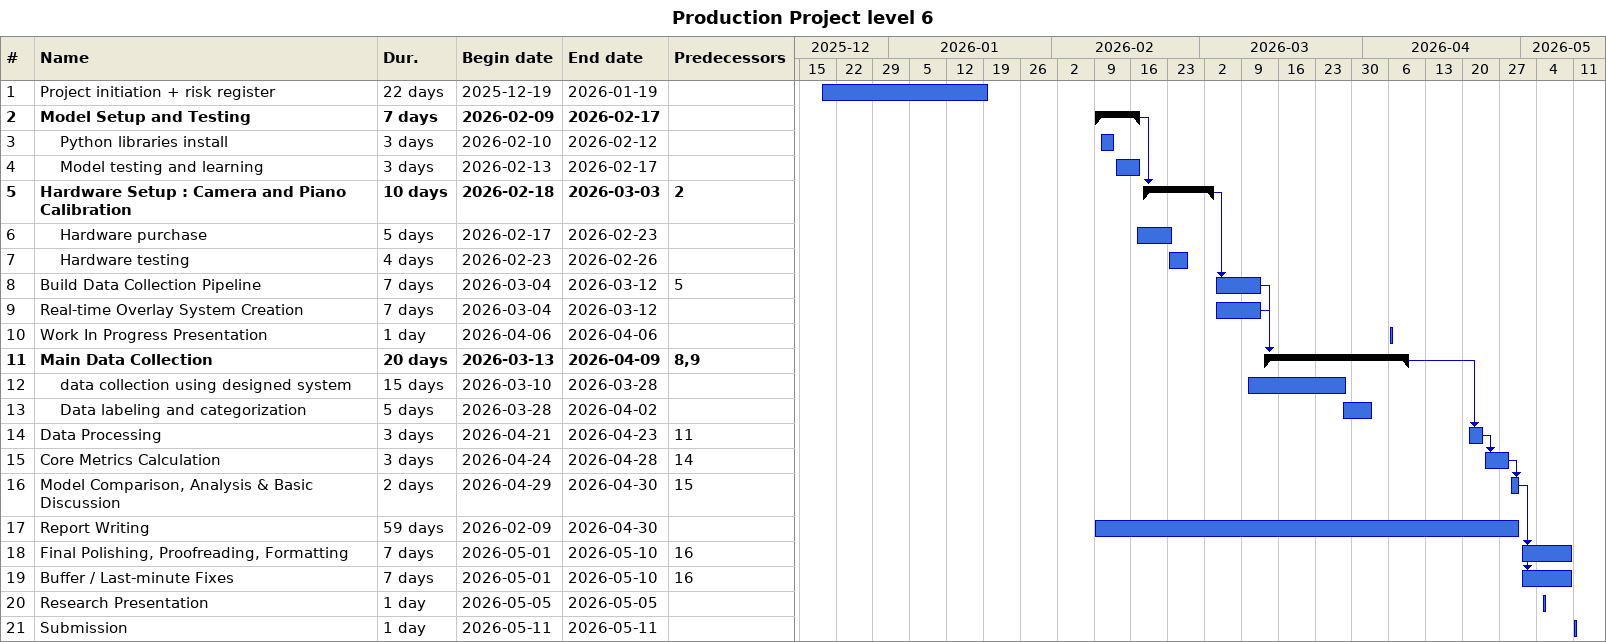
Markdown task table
Production Project level 6

| ID | Level | Task | Duration | Start | Finish | Predecessors |
|---|---|---|---|---|---|---|
| 1 | 1 | Project initiation + risk register | 22d | 2025-12-19 | 2026-01-19 |  |
| 2 | 1 | **Model Setup and Testing** | 7d | 2026-02-09 | 2026-02-17 |  |
| 3 | 2 | Python libraries install | 3d | 2026-02-10 | 2026-02-12 |  |
| 4 | 2 | Model testing and learning | 3d | 2026-02-13 | 2026-02-17 |  |
| 5 | 1 | **Hardware Setup : Camera and Piano Calibration** | 10d | 2026-02-18 | 2026-03-03 | 2 |
| 6 | 2 | Hardware purchase | 5d | 2026-02-17 | 2026-02-23 |  |
| 7 | 2 | Hardware testing | 4d | 2026-02-23 | 2026-02-26 |  |
| 8 | 1 | Build Data Collection Pipeline | 7d | 2026-03-04 | 2026-03-12 | 5 |
| 9 | 1 | Real-time Overlay System Creation | 7d | 2026-03-04 | 2026-03-12 |  |
| 10 | 1 | Work In Progress Presentation | 1d | 2026-04-06 | 2026-04-06 |  |
| 11 | 1 | **Main Data Collection** | 20d | 2026-03-13 | 2026-04-09 | 8, 9 |
| 12 | 2 | data collection using designed system | 15d | 2026-03-10 | 2026-03-28 |  |
| 13 | 2 | Data labeling and categorization | 5d | 2026-03-28 | 2026-04-02 |  |
| 14 | 1 | Data Processing | 3d | 2026-04-21 | 2026-04-23 | 11 |
| 15 | 1 | Core Metrics Calculation | 3d | 2026-04-24 | 2026-04-28 | 14 |
| 16 | 1 | Model Comparison, Analysis & Basic Discussion | 2d | 2026-04-29 | 2026-04-30 | 15 |
| 17 | 1 | Report Writing | 59d | 2026-02-09 | 2026-04-30 |  |
| 18 | 1 | Final Polishing, Proofreading, Formatting | 7d | 2026-05-01 | 2026-05-10 | 16 |
| 19 | 1 | Buffer / Last-minute Fixes | 7d | 2026-05-01 | 2026-05-10 | 16 |
| 20 | 1 | Research Presentation | 1d | 2026-05-05 | 2026-05-05 |  |
| 21 | 1 | Submission | 1d | 2026-05-11 | 2026-05-11 |  |
